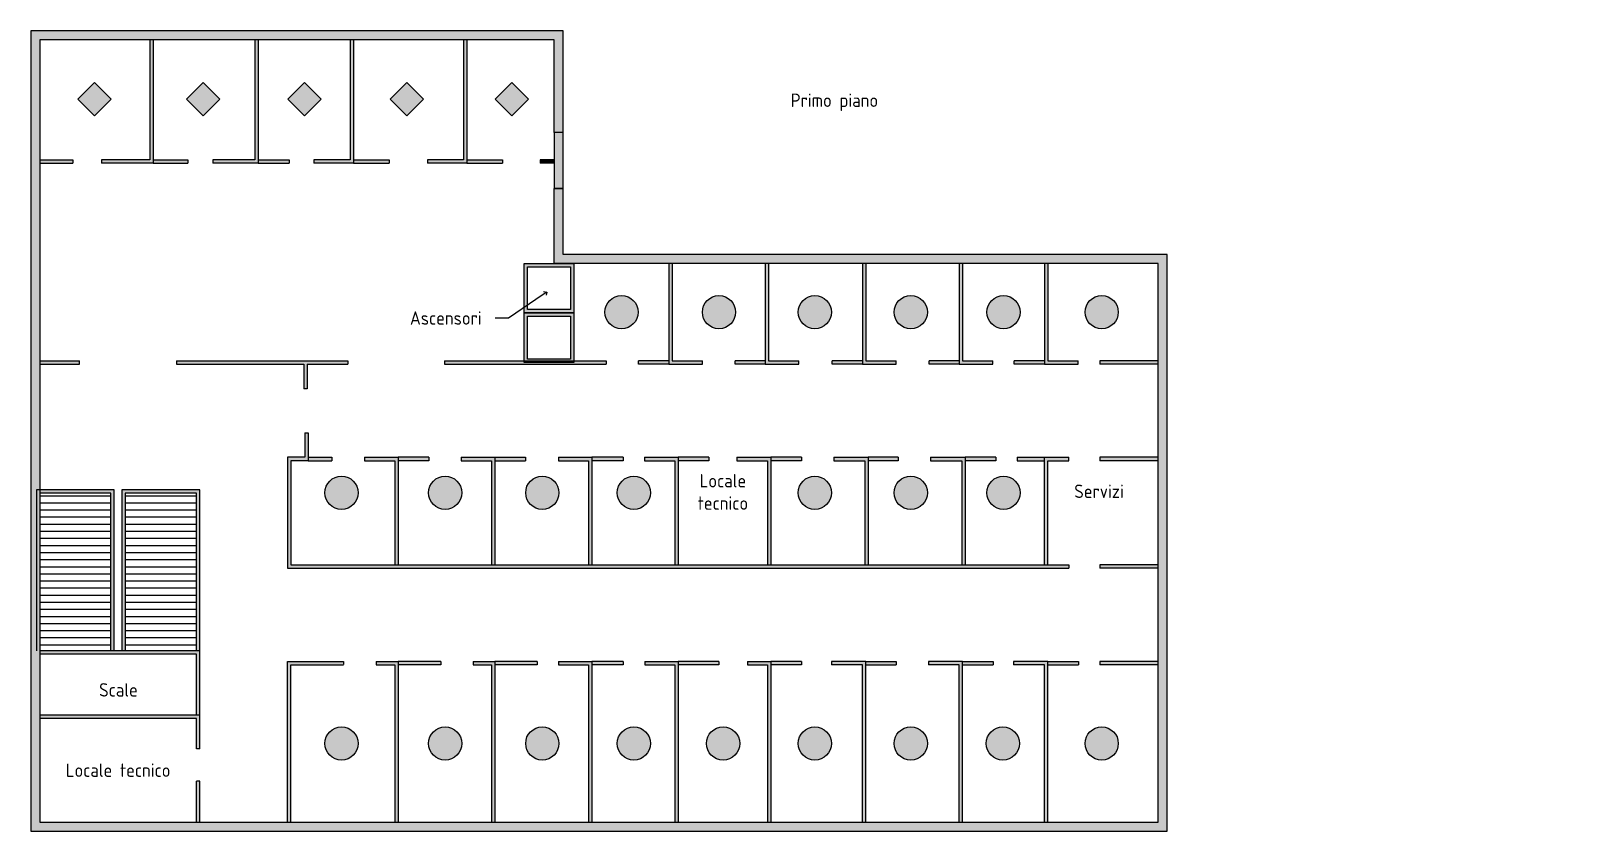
# Model space of a CAD drawing. Header units: metres. Extents: x 0 to 390, y 0 to 35.
# Drawn here: x 84.4 to 153.5, y -0.4 to 35.4 of the extents above; entities that cross this region are included whole.
import ezdxf
from ezdxf import colors
from ezdxf.entities.mleader import LeaderData, LeaderLine
from ezdxf.enums import TextEntityAlignment as Align
from ezdxf.math import Vec2, Vec3

# ---------------------------------------------------------------- set-up
doc = ezdxf.new("R2010")
doc.units = ezdxf.units.M
for name, color, linetype in [('00 PLANIMETRIA', 7, 'Continuous'), ('97 ANNOTAZIONI', 7, 'Continuous'), ('99 UTENZE', 7, 'Continuous')]:
    doc.layers.add(name, color=color, linetype=linetype)
doc.layers.get('0').off()
doc.styles.get("Standard").update_dxf_attribs({"font": 'isocp.shx', "height": 0.6, "bigfont": '@extfont2.shx'})
pattern_1 = [(0, (84.8099, 0), (0, 0.3175), [])]
pattern_2 = [(0, (0, 0), (0, 6.985), [5.08, -1.905]), (90, (0, 0), (-6.985, 4e-16), [5.08, -1.905])]
pattern_3 = [(0, (64.81, 0), (0, 6.985), [5.08, -1.905]), (90, (64.81, 0), (-6.985, 4e-16), [5.08, -1.905])]

# ---------------------------------------------------------------- blocks, each defined once
blk = doc.blocks.new('_Open90')
at = {"color": 0, "linetype": 'ByBlock', "lineweight": -2}
for p, q in [((0, 0), (-1, 0)), ((-0.5, 0.5), (0, 0)), ((0, 0), (-0.5, -0.5))]:
    blk.add_line(p, q, dxfattribs=at)

msp = doc.modelspace()

# ---------------------------------------------------------------- hatches: boundary and pattern name
at = {"layer": '00 PLANIMETRIA'}
h = msp.add_hatch(color=256, dxfattribs=at)
h.dxf.hatch_style = 1
h.paths.add_polyline_path([(107.81, 30.848), (108.21, 30.848), (108.21, 35.4), (84.41, 35.4), (84.41, -0.4), (135.21, -0.4), (135.21, 25.4), (108.21, 25.4), (108.21, 28.348), (107.81, 28.348), (107.81, 25), (134.81, 25), (134.81, 0), (84.81, 0), (84.81, 35), (107.81, 35)])
h = msp.add_hatch(color=256, dxfattribs=at)
h.dxf.hatch_style = 1
h.paths.add_polyline_path([(89.872, 35), (89.722, 35), (89.722, 29.633), (87.569, 29.633), (87.569, 29.483), (89.872, 29.483)])
h = msp.add_hatch(color=256, dxfattribs=at)
h.dxf.hatch_style = 1
h.paths.add_polyline_path([(94.565, 35), (94.415, 35), (94.415, 29.633), (92.54, 29.633), (92.54, 29.483), (94.565, 29.483)])
h = msp.add_hatch(color=256, dxfattribs=at)
h.dxf.hatch_style = 1
h.paths.add_polyline_path([(98.834, 35), (98.684, 35), (98.684, 29.633), (97.054, 29.633), (97.054, 29.483), (98.834, 29.483)])
h = msp.add_hatch(color=256, dxfattribs=at)
h.dxf.hatch_style = 1
h.paths.add_polyline_path([(103.9, 35), (103.75, 35), (103.75, 29.633), (102.135, 29.633), (102.135, 29.483), (103.9, 29.483)])
h = msp.add_hatch(dxfattribs=at)
h.set_pattern_fill('ANGLE', color=256)
h.set_pattern_definition(pattern_2)
h.paths.add_polyline_path([(88.21, 30.848), (87.81, 30.848), (87.81, 29.558), (88.21, 29.558)])
h = msp.add_hatch(color=256, dxfattribs=at)
h.dxf.hatch_style = 1
h.paths.add_polyline_path([(107.81, 28.348), (108.21, 28.348), (108.21, 30.848), (107.81, 30.848)])
h = msp.add_hatch(dxfattribs=at)
h.set_pattern_fill('ANGLE', color=256)
h.set_pattern_definition(pattern_3)
h.paths.add_polyline_path([(153.02, 30.848), (152.62, 30.848), (152.62, 29.558), (153.02, 29.558)])
h = msp.add_hatch(color=256, dxfattribs=at)
h.dxf.hatch_style = 1
h.paths.add_polyline_path([(86.282, 29.633), (84.81, 29.633), (84.81, 29.483), (86.282, 29.483)])
h = msp.add_hatch(dxfattribs=at)
h.set_pattern_fill('ANGLE', color=256)
h.set_pattern_definition(pattern_2)
h.paths.add_polyline_path([(88.21, 29.558), (87.81, 29.558), (87.81, 28.348), (88.21, 28.348)])
h = msp.add_hatch(color=256, dxfattribs=at)
h.dxf.hatch_style = 1
h.paths.add_polyline_path([(91.43, 29.633), (89.872, 29.633), (89.872, 29.483), (91.43, 29.483)])
h = msp.add_hatch(color=256, dxfattribs=at)
h.dxf.hatch_style = 1
h.paths.add_polyline_path([(95.96, 29.633), (94.565, 29.633), (94.565, 29.483), (95.96, 29.483)])
h = msp.add_hatch(color=256, dxfattribs=at)
h.dxf.hatch_style = 1
h.paths.add_polyline_path([(100.429, 29.633), (98.834, 29.633), (98.834, 29.483), (100.429, 29.483)])
h = msp.add_hatch(color=256, dxfattribs=at)
h.dxf.hatch_style = 1
h.paths.add_polyline_path([(105.5, 29.633), (103.9, 29.633), (103.9, 29.483), (105.5, 29.483)])
h = msp.add_hatch(color=256, dxfattribs=at)
h.dxf.hatch_style = 1
h.paths.add_polyline_path([(107.81, 29.633), (107.176, 29.633), (107.176, 29.483), (107.81, 29.483)])
h = msp.add_hatch(dxfattribs=at)
h.set_pattern_fill('ANGLE', color=256)
h.set_pattern_definition(pattern_3)
h.paths.add_polyline_path([(153.02, 29.558), (152.62, 29.558), (152.62, 28.348), (153.02, 28.348)])
h = msp.add_hatch(dxfattribs=at)
h.set_pattern_fill('ANGLE', color=256)
h.set_pattern_definition(pattern_2)
h.paths.add_polyline_path([(88.686, 25), (86.466, 25), (86.466, 23.032), (86.616, 23.134), (86.616, 24.85), (88.536, 24.85), (88.536, 22.93), (86.616, 22.93), (86.616, 23.134), (86.466, 23.032), (86.466, 22.78), (88.686, 22.78)])
h = msp.add_hatch(color=256, dxfattribs=at)
h.dxf.hatch_style = 1
h.paths.add_polyline_path([(108.686, 25), (106.466, 25), (106.466, 23.032), (106.616, 23.134), (106.616, 24.85), (108.536, 24.85), (108.536, 22.93), (106.616, 22.93), (106.616, 23.134), (106.466, 23.032), (106.466, 22.78), (108.686, 22.78)])
h = msp.add_hatch(color=256, dxfattribs=at)
h.dxf.hatch_style = 1
h.paths.add_polyline_path([(113.081, 25), (112.931, 25), (112.931, 20.485), (114.436, 20.485), (114.436, 20.635), (113.081, 20.635)])
h = msp.add_hatch(color=256, dxfattribs=at)
h.dxf.hatch_style = 1
h.paths.add_polyline_path([(118.749, 20.635), (117.394, 20.635), (117.394, 25), (117.244, 25), (117.244, 20.485), (118.749, 20.485)])
h = msp.add_hatch(color=256, dxfattribs=at)
h.dxf.hatch_style = 1
h.paths.add_polyline_path([(123.09, 20.635), (121.735, 20.635), (121.735, 25), (121.585, 25), (121.585, 20.485), (123.09, 20.485)])
h = msp.add_hatch(color=256, dxfattribs=at)
h.dxf.hatch_style = 1
h.paths.add_polyline_path([(127.422, 20.635), (126.067, 20.635), (126.067, 25), (125.917, 25), (125.917, 20.485), (127.422, 20.485)])
h = msp.add_hatch(color=256, dxfattribs=at)
h.dxf.hatch_style = 1
h.paths.add_polyline_path([(131.233, 20.635), (129.878, 20.635), (129.878, 25), (129.728, 25), (129.728, 20.485), (131.233, 20.485)])
h = msp.add_hatch(dxfattribs=at)
h.set_pattern_fill('ANGLE', color=256)
h.set_pattern_definition(pattern_3)
h.paths.add_polyline_path([(153.496, 25), (151.276, 25), (151.276, 23.032), (151.426, 23.134), (151.426, 24.85), (153.346, 24.85), (153.346, 22.93), (151.426, 22.93), (151.426, 23.134), (151.276, 23.032), (151.276, 22.78), (153.496, 22.78)])
h = msp.add_hatch(color=256, dxfattribs=at)
h.dxf.hatch_style = 1
h.paths.add_polyline_path([(108.686, 22.78), (106.466, 22.78), (106.466, 20.635), (108.686, 20.635)])
h.paths.add_polyline_path([(106.616, 22.63), (108.536, 22.63), (108.536, 20.71), (106.616, 20.71)], flags=16)
h = msp.add_hatch(color=256, dxfattribs=at)
h.dxf.hatch_style = 1
h.paths.add_polyline_path([(86.582, 20.635), (84.81, 20.635), (84.81, 20.485), (86.582, 20.485)])
h = msp.add_hatch(color=256, dxfattribs=at)
h.dxf.hatch_style = 1
h.paths.add_polyline_path([(98.576, 20.635), (96.767, 20.635), (96.615, 20.635), (90.916, 20.635), (90.916, 20.485), (96.615, 20.485), (96.615, 19.384), (96.765, 19.384), (96.765, 20.485), (98.576, 20.485)])
h = msp.add_hatch(color=256, dxfattribs=at)
h.dxf.hatch_style = 1
h.paths.add_polyline_path([(110.124, 20.635), (108.686, 20.635), (108.686, 20.56), (106.466, 20.56), (106.466, 20.635), (102.907, 20.635), (102.907, 20.485), (110.124, 20.485)])
h = msp.add_hatch(color=256, dxfattribs=at)
h.dxf.hatch_style = 1
h.paths.add_polyline_path([(108.686, 20.635), (106.466, 20.635), (106.466, 20.56), (108.686, 20.56)], flags=17)
h = msp.add_hatch(color=256, dxfattribs=at)
h.dxf.hatch_style = 1
h.paths.add_polyline_path([(112.931, 20.635), (111.579, 20.635), (111.579, 20.485), (112.931, 20.485)])
h = msp.add_hatch(color=256, dxfattribs=at)
h.dxf.hatch_style = 1
h.paths.add_polyline_path([(117.244, 20.635), (115.892, 20.635), (115.892, 20.485), (117.244, 20.485)])
h = msp.add_hatch(color=256, dxfattribs=at)
h.dxf.hatch_style = 1
h.paths.add_polyline_path([(121.585, 20.635), (120.233, 20.635), (120.233, 20.485), (121.585, 20.485)])
h = msp.add_hatch(color=256, dxfattribs=at)
h.dxf.hatch_style = 1
h.paths.add_polyline_path([(125.917, 20.635), (124.564, 20.635), (124.564, 20.485), (125.917, 20.485)])
h = msp.add_hatch(color=256, dxfattribs=at)
h.dxf.hatch_style = 1
h.paths.add_polyline_path([(129.728, 20.635), (128.376, 20.635), (128.376, 20.485), (129.728, 20.485)])
h = msp.add_hatch(color=256, dxfattribs=at)
h.dxf.hatch_style = 1
h.paths.add_polyline_path([(134.81, 20.635), (132.198, 20.635), (132.198, 20.485), (134.81, 20.485)])
h = msp.add_hatch(color=256, dxfattribs=at)
h.dxf.hatch_style = 1
h.paths.add_polyline_path([(130.816, 11.513), (96.035, 11.513), (96.035, 16.172), (96.801, 16.172), (96.801, 17.425), (96.651, 17.425), (96.651, 16.322), (95.885, 16.322), (95.885, 11.363), (130.816, 11.363)])
h = msp.add_hatch(color=256, dxfattribs=at)
h.dxf.hatch_style = 1
h.paths.add_polyline_path([(97.864, 16.322), (96.801, 16.322), (96.801, 16.172), (97.864, 16.172)])
h = msp.add_hatch(color=256, dxfattribs=at)
h.dxf.hatch_style = 1
h.paths.add_polyline_path([(100.83, 16.322), (99.325, 16.322), (99.325, 16.172), (100.68, 16.172), (100.68, 11.513), (100.83, 11.513)], flags=17)
h = msp.add_hatch(color=256, dxfattribs=at)
h.dxf.hatch_style = 1
h.paths.add_polyline_path([(102.196, 16.322), (100.83, 16.322), (100.83, 16.172), (102.196, 16.172)], flags=17)
h = msp.add_hatch(color=256, dxfattribs=at)
h.dxf.hatch_style = 1
h.paths.add_polyline_path([(105.159, 16.322), (103.65, 16.322), (103.65, 16.172), (105.009, 16.172), (105.009, 11.513), (105.159, 11.513)], flags=17)
h = msp.add_hatch(color=256, dxfattribs=at)
h.dxf.hatch_style = 1
h.paths.add_polyline_path([(106.521, 16.322), (105.159, 16.322), (105.159, 16.172), (106.521, 16.172)], flags=17)
h = msp.add_hatch(color=256, dxfattribs=at)
h.dxf.hatch_style = 1
h.paths.add_polyline_path([(109.496, 16.322), (108, 16.322), (108, 16.172), (109.346, 16.172), (109.346, 11.513), (109.496, 11.513)], flags=17)
h = msp.add_hatch(color=256, dxfattribs=at)
h.dxf.hatch_style = 1
h.paths.add_polyline_path([(110.884, 16.322), (109.496, 16.322), (109.496, 16.172), (110.884, 16.172)], flags=17)
h = msp.add_hatch(color=256, dxfattribs=at)
h.dxf.hatch_style = 1
h.paths.add_polyline_path([(113.352, 16.322), (111.839, 16.322), (111.839, 16.172), (113.202, 16.172), (113.202, 11.513), (113.352, 11.513)], flags=17)
h = msp.add_hatch(color=256, dxfattribs=at)
h.dxf.hatch_style = 1
h.paths.add_polyline_path([(114.715, 16.322), (113.352, 16.322), (113.352, 16.172), (114.715, 16.172)], flags=17)
h = msp.add_hatch(color=256, dxfattribs=at)
h.dxf.hatch_style = 1
h.paths.add_polyline_path([(117.498, 16.322), (115.975, 16.322), (115.975, 16.172), (117.348, 16.172), (117.348, 11.513), (117.498, 11.513)], flags=17)
h = msp.add_hatch(color=256, dxfattribs=at)
h.dxf.hatch_style = 1
h.paths.add_polyline_path([(118.863, 16.322), (117.498, 16.322), (117.498, 16.172), (118.863, 16.172)], flags=17)
h = msp.add_hatch(color=256, dxfattribs=at)
h.dxf.hatch_style = 1
h.paths.add_polyline_path([(121.849, 16.322), (120.31, 16.322), (120.31, 16.172), (121.699, 16.172), (121.699, 11.513), (121.849, 11.513)], flags=17)
h = msp.add_hatch(color=256, dxfattribs=at)
h.dxf.hatch_style = 1
h.paths.add_polyline_path([(123.192, 16.322), (121.849, 16.322), (121.849, 16.172), (123.192, 16.172)], flags=17)
h = msp.add_hatch(color=256, dxfattribs=at)
h.dxf.hatch_style = 1
h.paths.add_polyline_path([(126.182, 16.322), (124.633, 16.322), (124.633, 16.172), (126.032, 16.172), (126.032, 11.513), (126.182, 11.513)], flags=17)
h = msp.add_hatch(color=256, dxfattribs=at)
h.dxf.hatch_style = 1
h.paths.add_polyline_path([(127.553, 16.322), (126.182, 16.322), (126.182, 16.172), (127.553, 16.172)], flags=17)
h = msp.add_hatch(color=256, dxfattribs=at)
h.dxf.hatch_style = 1
h.paths.add_polyline_path([(129.728, 16.322), (128.505, 16.322), (128.505, 16.172), (129.728, 16.172)], flags=17)
h = msp.add_hatch(color=256, dxfattribs=at)
h.dxf.hatch_style = 1
h.paths.add_polyline_path([(130.822, 16.322), (129.728, 16.322), (129.728, 11.513), (129.878, 11.513), (129.878, 16.172), (130.822, 16.172)])
h = msp.add_hatch(color=256, dxfattribs=at)
h.dxf.hatch_style = 1
h.paths.add_polyline_path([(134.81, 16.322), (132.198, 16.322), (132.198, 16.172), (134.81, 16.172)])
h = msp.add_hatch(color=256, dxfattribs=at)
h.dxf.hatch_style = 1
h.paths.add_polyline_path([(88.137, 14.867), (84.81, 14.867), (84.81, 14.717), (87.987, 14.717), (87.987, 7.672), (88.137, 7.672)])
h = msp.add_hatch(dxfattribs=at)
h.set_pattern_fill('LINE', color=256, scale=0.1)
h.set_pattern_definition(pattern_1)
h.paths.add_polyline_path([(87.987, 7.672), (87.987, 14.717), (84.81, 14.717), (84.81, 7.672)])
h = msp.add_hatch(color=256, dxfattribs=at)
h.dxf.hatch_style = 1
h.paths.add_polyline_path([(91.958, 14.867), (88.481, 14.867), (88.481, 7.672), (88.631, 7.672), (88.631, 14.717), (91.808, 14.717), (91.808, 7.672), (91.958, 7.672)])
h = msp.add_hatch(dxfattribs=at)
h.set_pattern_fill('LINE', color=256, scale=0.1)
h.set_pattern_definition(pattern_1)
h.paths.add_polyline_path([(88.631, 7.672), (91.808, 7.672), (91.808, 14.717), (88.631, 14.717)])
h = msp.add_hatch(color=256, dxfattribs=at)
h.dxf.hatch_style = 1
h.paths.add_polyline_path([(134.81, 11.513), (132.198, 11.513), (132.198, 11.363), (134.81, 11.363)])
h = msp.add_hatch(color=256, dxfattribs=at)
h.dxf.hatch_style = 1
h.paths.add_polyline_path([(91.958, 7.672), (84.81, 7.672), (84.81, 7.522), (91.808, 7.522), (91.808, 4.789), (91.958, 4.789)])
h = msp.add_hatch(color=256, dxfattribs=at)
h.dxf.hatch_style = 1
h.paths.add_polyline_path([(98.382, 7.192), (95.885, 7.192), (95.885, 0), (96.035, 0), (96.035, 7.042), (98.382, 7.042)])
h = msp.add_hatch(color=256, dxfattribs=at)
h.dxf.hatch_style = 1
h.paths.add_polyline_path([(100.83, 7.192), (99.849, 7.192), (99.849, 7.042), (100.68, 7.042), (100.68, 0), (100.83, 0)])
h = msp.add_hatch(color=256, dxfattribs=at)
h.dxf.hatch_style = 1
h.paths.add_polyline_path([(102.74, 7.192), (100.83, 7.192), (100.83, 7.042), (102.74, 7.042)])
h = msp.add_hatch(color=256, dxfattribs=at)
h.dxf.hatch_style = 1
h.paths.add_polyline_path([(105.159, 7.192), (104.18, 7.192), (104.18, 7.042), (105.009, 7.042), (105.009, 0), (105.159, 0)])
h = msp.add_hatch(color=256, dxfattribs=at)
h.dxf.hatch_style = 1
h.paths.add_polyline_path([(107.052, 7.192), (105.159, 7.192), (105.159, 7.042), (107.052, 7.042)])
h = msp.add_hatch(color=256, dxfattribs=at)
h.dxf.hatch_style = 1
h.paths.add_polyline_path([(109.496, 7.192), (108.004, 7.192), (108.004, 7.042), (109.346, 7.042), (109.346, 0), (109.496, 0)])
h = msp.add_hatch(color=256, dxfattribs=at)
h.dxf.hatch_style = 1
h.paths.add_polyline_path([(110.897, 7.192), (109.496, 7.192), (109.496, 7.042), (110.897, 7.042)])
h = msp.add_hatch(color=256, dxfattribs=at)
h.dxf.hatch_style = 1
h.paths.add_polyline_path([(113.352, 7.192), (111.856, 7.192), (111.856, 7.042), (113.202, 7.042), (113.202, 0), (113.352, 0)])
h = msp.add_hatch(color=256, dxfattribs=at)
h.dxf.hatch_style = 1
h.paths.add_polyline_path([(115.168, 7.192), (113.352, 7.192), (113.352, 7.042), (115.168, 7.042)])
h = msp.add_hatch(color=256, dxfattribs=at)
h.dxf.hatch_style = 1
h.paths.add_polyline_path([(117.498, 7.192), (116.443, 7.192), (116.443, 7.042), (117.348, 7.042), (117.348, 0), (117.498, 0)])
h = msp.add_hatch(color=256, dxfattribs=at)
h.dxf.hatch_style = 1
h.paths.add_polyline_path([(118.863, 7.192), (117.498, 7.192), (117.498, 7.042), (118.863, 7.042)])
h = msp.add_hatch(color=256, dxfattribs=at)
h.dxf.hatch_style = 1
h.paths.add_polyline_path([(121.735, 7.192), (120.204, 7.192), (120.204, 7.042), (121.585, 7.042), (121.585, 0), (121.735, 0)])
h = msp.add_hatch(color=256, dxfattribs=at)
h.dxf.hatch_style = 1
h.paths.add_polyline_path([(123.098, 7.192), (121.735, 7.192), (121.735, 7.042), (123.098, 7.042)])
h = msp.add_hatch(color=256, dxfattribs=at)
h.dxf.hatch_style = 1
h.paths.add_polyline_path([(126.067, 7.192), (124.535, 7.192), (124.535, 7.042), (125.917, 7.042), (125.917, 0), (126.067, 0)])
h = msp.add_hatch(color=256, dxfattribs=at)
h.dxf.hatch_style = 1
h.paths.add_polyline_path([(127.43, 7.192), (126.067, 7.192), (126.067, 7.042), (127.43, 7.042)])
h = msp.add_hatch(color=256, dxfattribs=at)
h.dxf.hatch_style = 1
h.paths.add_polyline_path([(129.878, 7.192), (128.347, 7.192), (128.347, 7.042), (129.728, 7.042), (129.728, 0), (129.878, 0)])
h = msp.add_hatch(color=256, dxfattribs=at)
h.dxf.hatch_style = 1
h.paths.add_polyline_path([(131.241, 7.192), (129.878, 7.192), (129.878, 7.042), (131.241, 7.042)])
h = msp.add_hatch(color=256, dxfattribs=at)
h.dxf.hatch_style = 1
h.paths.add_polyline_path([(134.81, 7.192), (132.198, 7.192), (132.198, 7.042), (134.81, 7.042)])
h = msp.add_hatch(color=256, dxfattribs=at)
h.dxf.hatch_style = 1
h.paths.add_polyline_path([(91.958, 4.789), (84.81, 4.789), (84.81, 4.639), (91.808, 4.639), (91.808, 3.279), (91.958, 3.279)])
h = msp.add_hatch(color=256, dxfattribs=at)
h.dxf.hatch_style = 1
h.paths.add_polyline_path([(91.958, 1.83), (91.808, 1.83), (91.808, 0), (91.958, 0)])
at = {"layer": '99 UTENZE'}
h = msp.add_hatch(color=256, dxfattribs=at)
h.dxf.hatch_style = 1
h.paths.add_polyline_path([(87.994, 32.347), (87.251, 33.09), (86.507, 32.347), (87.251, 31.603)])
h = msp.add_hatch(color=256, dxfattribs=at)
h.dxf.hatch_style = 1
h.paths.add_polyline_path([(92.861, 32.347), (92.117, 33.09), (91.374, 32.347), (92.117, 31.603)])
h = msp.add_hatch(color=256, dxfattribs=at)
h.dxf.hatch_style = 1
h.paths.add_polyline_path([(97.382, 32.347), (96.638, 33.09), (95.895, 32.347), (96.638, 31.603)])
h = msp.add_hatch(color=256, dxfattribs=at)
h.dxf.hatch_style = 1
h.paths.add_polyline_path([(101.961, 32.347), (101.217, 33.09), (100.474, 32.347), (101.217, 31.603)])
h = msp.add_hatch(color=256, dxfattribs=at)
h.dxf.hatch_style = 1
h.paths.add_polyline_path([(106.654, 32.347), (105.911, 33.09), (105.167, 32.347), (105.911, 31.603)])
h = msp.add_hatch(color=256, dxfattribs=at)
h.dxf.hatch_style = 1
h.paths.add_polyline_path([(110.075, 22.817, 1), (111.562, 22.817, 1)])
h = msp.add_hatch(color=256, dxfattribs=at)
h.dxf.hatch_style = 1
h.paths.add_polyline_path([(114.43, 22.817, 1), (115.917, 22.817, 1)])
h = msp.add_hatch(color=256, dxfattribs=at)
h.dxf.hatch_style = 1
h.paths.add_polyline_path([(118.715, 22.817, 1), (120.202, 22.817, 1)])
h = msp.add_hatch(color=256, dxfattribs=at)
h.dxf.hatch_style = 1
h.paths.add_polyline_path([(123.004, 22.817, 1), (124.491, 22.817, 1)])
h = msp.add_hatch(color=256, dxfattribs=at)
h.dxf.hatch_style = 1
h.paths.add_polyline_path([(127.153, 22.817, 1), (128.64, 22.817, 1)])
h = msp.add_hatch(color=256, dxfattribs=at)
h.dxf.hatch_style = 1
h.paths.add_polyline_path([(131.542, 22.817, 1), (133.029, 22.817, 1)])
h = msp.add_hatch(color=256, dxfattribs=at)
h.dxf.hatch_style = 1
h.paths.add_polyline_path([(97.555, 14.736, 1), (99.042, 14.736, 1)])
h = msp.add_hatch(color=256, dxfattribs=at)
h.dxf.hatch_style = 1
h.paths.add_polyline_path([(102.189, 14.736, 1), (103.676, 14.736, 1)])
h = msp.add_hatch(color=256, dxfattribs=at)
h.dxf.hatch_style = 1
h.paths.add_polyline_path([(106.531, 14.736, 1), (108.018, 14.736, 1)])
h = msp.add_hatch(color=256, dxfattribs=at)
h.dxf.hatch_style = 1
h.paths.add_polyline_path([(110.625, 14.736, 1), (112.112, 14.736, 1)])
h = msp.add_hatch(color=256, dxfattribs=at)
h.dxf.hatch_style = 1
h.paths.add_polyline_path([(118.715, 14.736, 1), (120.202, 14.736, 1)])
h = msp.add_hatch(color=256, dxfattribs=at)
h.dxf.hatch_style = 1
h.paths.add_polyline_path([(123.004, 14.736, 1), (124.491, 14.736, 1)])
h = msp.add_hatch(color=256, dxfattribs=at)
h.dxf.hatch_style = 1
h.paths.add_polyline_path([(127.153, 14.736, 1), (128.64, 14.736, 1)])
h = msp.add_hatch(color=256, dxfattribs=at)
h.dxf.hatch_style = 1
h.paths.add_polyline_path([(97.555, 3.521, 1), (99.042, 3.521, 1)])
h = msp.add_hatch(color=256, dxfattribs=at)
h.dxf.hatch_style = 1
h.paths.add_polyline_path([(102.189, 3.521, 1), (103.676, 3.521, 1)])
h = msp.add_hatch(color=256, dxfattribs=at)
h.dxf.hatch_style = 1
h.paths.add_polyline_path([(106.531, 3.521, 1), (108.018, 3.521, 1)])
h = msp.add_hatch(color=256, dxfattribs=at)
h.dxf.hatch_style = 1
h.paths.add_polyline_path([(110.625, 3.521, 1), (112.112, 3.521, 1)])
h = msp.add_hatch(color=256, dxfattribs=at)
h.dxf.hatch_style = 1
h.paths.add_polyline_path([(114.611, 3.521, 1), (116.098, 3.521, 1)])
h = msp.add_hatch(color=256, dxfattribs=at)
h.dxf.hatch_style = 1
h.paths.add_polyline_path([(118.715, 3.521, 1), (120.202, 3.521, 1)])
h = msp.add_hatch(color=256, dxfattribs=at)
h.dxf.hatch_style = 1
h.paths.add_polyline_path([(123.004, 3.521, 1), (124.491, 3.521, 1)])
h = msp.add_hatch(color=256, dxfattribs=at)
h.dxf.hatch_style = 1
h.paths.add_polyline_path([(127.121, 3.521, 1), (128.608, 3.521, 1)])
h = msp.add_hatch(color=256, dxfattribs=at)
h.dxf.hatch_style = 1
h.paths.add_polyline_path([(131.542, 3.521, 1), (133.029, 3.521, 1)])

# ---------------------------------------------------------------- linework, layer by layer
at = {"layer": '00 PLANIMETRIA'}
for p, q in [((108.21, 35.4), (84.41, 35.4)), ((84.41, 35.4), (84.41, -0.4)), ((108.21, 30.848), (108.21, 35.4)), ((107.81, 35), (84.81, 35)), ((84.81, 35), (84.81, 0)), ((89.722, 35), (89.722, 29.633)), ((89.872, 35), (89.872, 29.483)), ((94.415, 35), (94.415, 29.633)), ((94.565, 35), (94.565, 29.483)), ((98.684, 35), (98.684, 29.633)), ((98.834, 35), (98.834, 29.483)), ((103.75, 35), (103.75, 29.633)), ((103.9, 35), (103.9, 29.483)), ((107.81, 30.848), (107.81, 35)), ((108.21, 30.848), (107.81, 30.848)), ((107.81, 30.848), (107.81, 28.348)), ((108.21, 30.848), (107.81, 30.848)), ((108.21, 28.348), (108.21, 30.848)), ((84.81, 29.633), (86.282, 29.633)), ((84.81, 29.483), (86.282, 29.483)), ((86.282, 29.633), (86.282, 29.483)), ((89.722, 29.633), (87.569, 29.633)), ((87.569, 29.633), (87.569, 29.483)), ((89.872, 29.483), (87.569, 29.483)), ((89.872, 29.633), (91.43, 29.633)), ((89.872, 29.483), (91.43, 29.483)), ((91.43, 29.633), (91.43, 29.483)), ((94.415, 29.633), (92.54, 29.633)), ((92.54, 29.633), (92.54, 29.483)), ((94.565, 29.483), (92.54, 29.483)), ((94.565, 29.633), (95.96, 29.633)), ((94.565, 29.483), (95.96, 29.483)), ((95.96, 29.633), (95.96, 29.483)), ((98.684, 29.633), (97.054, 29.633)), ((97.054, 29.633), (97.054, 29.483)), ((98.834, 29.483), (97.054, 29.483)), ((98.834, 29.633), (100.429, 29.633)), ((98.834, 29.483), (100.429, 29.483)), ((100.429, 29.633), (100.429, 29.483)), ((103.75, 29.633), (102.135, 29.633)), ((102.135, 29.633), (102.135, 29.483)), ((103.9, 29.483), (102.135, 29.483)), ((103.9, 29.633), (105.5, 29.633)), ((103.9, 29.483), (105.5, 29.483)), ((105.5, 29.633), (105.5, 29.483)), ((107.81, 29.633), (107.176, 29.633)), ((107.176, 29.633), (107.176, 29.483)), ((107.81, 29.483), (107.176, 29.483)), ((107.81, 25), (107.81, 28.348)), ((108.21, 28.348), (107.81, 28.348)), ((107.81, 28.348), (108.21, 28.348)), ((108.21, 25.4), (108.21, 28.348)), ((106.466, 25), (108.686, 25)), ((106.466, 22.78), (106.466, 25)), ((134.81, 25), (107.81, 25)), ((135.21, 25.4), (108.21, 25.4)), ((108.686, 25), (108.686, 22.78)), ((112.931, 25), (112.931, 20.485)), ((113.081, 25), (113.081, 20.635)), ((117.244, 25), (117.244, 20.485)), ((117.394, 25), (117.394, 20.635)), ((121.585, 25), (121.585, 20.485)), ((121.735, 25), (121.735, 20.635)), ((125.917, 25), (125.917, 20.485)), ((126.067, 25), (126.067, 20.635)), ((129.728, 25), (129.728, 20.485)), ((129.878, 25), (129.878, 20.635)), ((134.81, 0), (134.81, 25)), ((135.21, -0.4), (135.21, 25.4)), ((106.616, 24.85), (108.536, 24.85)), ((106.616, 22.93), (106.616, 24.85)), ((108.536, 24.85), (108.536, 22.93)), ((108.536, 22.93), (106.616, 22.93)), ((108.686, 22.78), (106.466, 22.78)), ((106.466, 22.78), (108.686, 22.78)), ((106.466, 20.56), (106.466, 22.78)), ((106.616, 22.63), (108.536, 22.63)), ((106.616, 20.71), (106.616, 22.63)), ((108.536, 22.63), (108.536, 20.71)), ((108.686, 22.78), (108.686, 20.56)), ((84.81, 20.635), (86.582, 20.635)), ((84.81, 20.485), (86.582, 20.485)), ((86.582, 20.485), (86.582, 20.635)), ((90.916, 20.635), (96.615, 20.635)), ((90.916, 20.635), (90.916, 20.485)), ((90.916, 20.485), (96.615, 20.485)), ((96.615, 20.635), (96.767, 20.635)), ((96.615, 20.485), (96.615, 19.384)), ((96.765, 20.485), (96.765, 19.384)), ((96.767, 20.635), (98.576, 20.635)), ((96.767, 20.485), (98.576, 20.485)), ((98.576, 20.635), (98.576, 20.485)), ((102.907, 20.635), (110.124, 20.635)), ((102.907, 20.635), (102.907, 20.485)), ((102.907, 20.485), (110.124, 20.485)), ((108.686, 20.56), (106.466, 20.56)), ((108.536, 20.71), (106.616, 20.71)), ((110.124, 20.635), (110.124, 20.485)), ((112.931, 20.635), (111.579, 20.635)), ((111.579, 20.485), (111.579, 20.635)), ((112.931, 20.485), (111.579, 20.485)), ((112.931, 20.485), (114.436, 20.485)), ((113.081, 20.635), (114.436, 20.635)), ((114.436, 20.485), (114.436, 20.635)), ((117.244, 20.635), (115.892, 20.635)), ((115.892, 20.485), (115.892, 20.635)), ((117.244, 20.485), (115.892, 20.485)), ((117.244, 20.485), (118.749, 20.485)), ((117.394, 20.635), (118.749, 20.635)), ((118.749, 20.485), (118.749, 20.635)), ((121.585, 20.635), (120.233, 20.635)), ((120.233, 20.485), (120.233, 20.635)), ((121.585, 20.485), (120.233, 20.485)), ((121.585, 20.485), (123.09, 20.485)), ((121.735, 20.635), (123.09, 20.635)), ((123.09, 20.485), (123.09, 20.635)), ((125.917, 20.635), (124.564, 20.635)), ((124.564, 20.485), (124.564, 20.635)), ((125.917, 20.485), (124.564, 20.485)), ((125.917, 20.485), (127.422, 20.485)), ((126.067, 20.635), (127.422, 20.635)), ((127.422, 20.485), (127.422, 20.635)), ((129.728, 20.635), (128.376, 20.635)), ((128.376, 20.485), (128.376, 20.635)), ((129.728, 20.485), (128.376, 20.485)), ((129.728, 20.485), (131.233, 20.485)), ((129.878, 20.635), (131.233, 20.635)), ((131.233, 20.485), (131.233, 20.635)), ((134.81, 20.635), (132.198, 20.635)), ((132.198, 20.635), (132.198, 20.485)), ((134.81, 20.485), (132.198, 20.485)), ((96.765, 19.384), (96.615, 19.384)), ((96.651, 17.425), (96.651, 16.322)), ((96.651, 17.425), (96.801, 17.425)), ((96.801, 17.425), (96.801, 16.172)), ((96.651, 16.322), (95.885, 16.322)), ((95.885, 16.322), (95.885, 11.363)), ((96.801, 16.172), (96.035, 16.172)), ((96.035, 16.172), (96.035, 11.513)), ((96.801, 16.322), (97.864, 16.322)), ((96.801, 16.172), (97.864, 16.172)), ((97.864, 16.322), (97.864, 16.172)), ((99.325, 16.322), (100.83, 16.322)), ((99.325, 16.322), (99.325, 16.172)), ((99.325, 16.172), (100.68, 16.172)), ((100.68, 16.172), (100.68, 11.513)), ((100.83, 16.322), (100.83, 11.513)), ((102.196, 16.322), (100.83, 16.322)), ((102.196, 16.172), (100.83, 16.172)), ((102.196, 16.322), (102.196, 16.172)), ((103.65, 16.322), (105.159, 16.322)), ((103.65, 16.322), (103.65, 16.172)), ((103.65, 16.172), (105.009, 16.172)), ((105.009, 16.172), (105.009, 11.513)), ((105.159, 16.322), (105.159, 11.513)), ((105.159, 16.322), (106.521, 16.322)), ((105.159, 16.172), (106.521, 16.172)), ((106.521, 16.322), (106.521, 16.172)), ((108, 16.322), (109.496, 16.322)), ((108, 16.322), (108, 16.172)), ((108, 16.172), (109.346, 16.172)), ((109.346, 16.172), (109.346, 11.513)), ((109.496, 16.322), (109.496, 11.513)), ((110.884, 16.322), (109.496, 16.322)), ((110.884, 16.172), (109.496, 16.172)), ((110.884, 16.322), (110.884, 16.172)), ((111.839, 16.322), (113.352, 16.322)), ((111.839, 16.322), (111.839, 16.172)), ((111.839, 16.172), (113.202, 16.172)), ((113.202, 16.172), (113.202, 11.513)), ((113.352, 16.322), (113.352, 11.513)), ((114.715, 16.322), (113.352, 16.322)), ((114.715, 16.172), (113.352, 16.172)), ((114.715, 16.322), (114.715, 16.172)), ((115.975, 16.322), (117.498, 16.322)), ((115.975, 16.322), (115.975, 16.172)), ((115.975, 16.172), (117.348, 16.172)), ((117.348, 16.172), (117.348, 11.513)), ((117.498, 16.322), (117.498, 11.513)), ((118.863, 16.322), (117.498, 16.322)), ((118.863, 16.172), (117.498, 16.172)), ((118.863, 16.322), (118.863, 16.172)), ((120.31, 16.322), (121.849, 16.322)), ((120.31, 16.322), (120.31, 16.172)), ((120.31, 16.172), (121.699, 16.172)), ((121.699, 16.172), (121.699, 11.513)), ((121.849, 16.322), (121.849, 11.513)), ((123.192, 16.322), (121.849, 16.322)), ((123.192, 16.172), (121.849, 16.172)), ((123.192, 16.322), (123.192, 16.172)), ((124.633, 16.322), (126.182, 16.322)), ((124.633, 16.322), (124.633, 16.172)), ((124.633, 16.172), (126.032, 16.172)), ((126.032, 16.172), (126.032, 11.513)), ((126.182, 16.322), (126.182, 11.513)), ((127.553, 16.322), (126.182, 16.322)), ((127.553, 16.172), (126.182, 16.172)), ((127.553, 16.322), (127.553, 16.172)), ((128.505, 16.322), (129.728, 16.322)), ((128.505, 16.322), (128.505, 16.172)), ((128.505, 16.172), (129.728, 16.172)), ((129.728, 11.513), (129.728, 16.322)), ((129.728, 16.322), (130.822, 16.322)), ((129.878, 11.513), (129.878, 16.172)), ((129.878, 16.172), (130.822, 16.172)), ((130.822, 16.172), (130.822, 16.322)), ((134.81, 16.322), (132.198, 16.322)), ((132.198, 16.322), (132.198, 16.172)), ((134.81, 16.172), (132.198, 16.172)), ((88.137, 14.867), (84.66, 14.867)), ((84.66, 14.867), (84.66, 7.672)), ((87.987, 14.717), (84.81, 14.717)), ((84.81, 14.717), (84.81, 7.672)), ((87.987, 7.672), (87.987, 14.717)), ((88.137, 7.672), (88.137, 14.867)), ((91.958, 14.867), (88.481, 14.867)), ((88.481, 14.867), (88.481, 7.672)), ((91.808, 14.717), (88.631, 14.717)), ((88.631, 14.717), (88.631, 7.672)), ((91.808, 7.672), (91.808, 14.717)), ((91.958, 7.672), (91.958, 14.867)), ((95.885, 11.363), (130.816, 11.363)), ((96.035, 11.513), (130.816, 11.513)), ((130.816, 11.513), (130.816, 11.363)), ((134.81, 11.513), (132.198, 11.513)), ((132.198, 11.513), (132.198, 11.363)), ((134.81, 11.363), (132.198, 11.363)), ((91.958, 7.672), (84.81, 7.672)), ((91.958, 4.789), (91.958, 7.672)), ((91.808, 7.522), (84.81, 7.522)), ((91.808, 4.789), (91.808, 7.522)), ((95.885, 0), (95.885, 7.192)), ((95.885, 7.192), (98.382, 7.192)), ((96.035, 0), (96.035, 7.042)), ((96.035, 7.042), (98.382, 7.042)), ((98.382, 7.192), (98.382, 7.049)), ((99.849, 7.192), (100.83, 7.192)), ((99.849, 7.192), (99.849, 7.042)), ((99.849, 7.042), (100.68, 7.042)), ((100.68, 7.042), (100.68, 0)), ((100.83, 7.192), (100.83, 0)), ((102.74, 7.192), (100.83, 7.192)), ((102.74, 7.042), (100.83, 7.042)), ((102.74, 7.192), (102.74, 7.042)), ((104.18, 7.192), (105.159, 7.192)), ((104.18, 7.192), (104.18, 7.042)), ((104.18, 7.042), (105.009, 7.042)), ((105.009, 7.042), (105.009, 0)), ((105.159, 7.192), (105.159, 0)), ((107.052, 7.192), (105.159, 7.192)), ((107.052, 7.042), (105.159, 7.042)), ((107.052, 7.192), (107.052, 7.042)), ((108.004, 7.192), (109.496, 7.192)), ((108.004, 7.192), (108.004, 7.042)), ((108.004, 7.042), (109.346, 7.042)), ((109.346, 7.042), (109.346, 0)), ((109.496, 7.192), (109.496, 0)), ((110.897, 7.192), (109.496, 7.192)), ((110.897, 7.042), (109.496, 7.042)), ((110.897, 7.192), (110.897, 7.042)), ((111.856, 7.192), (113.352, 7.192)), ((111.856, 7.192), (111.856, 7.042)), ((111.856, 7.042), (113.202, 7.042)), ((113.202, 7.042), (113.202, 0)), ((113.352, 7.192), (113.352, 0)), ((115.168, 7.192), (113.352, 7.192)), ((115.168, 7.042), (113.352, 7.042)), ((115.168, 7.192), (115.168, 7.042)), ((116.443, 7.192), (117.498, 7.192)), ((116.443, 7.192), (116.443, 7.042)), ((116.443, 7.042), (117.348, 7.042)), ((117.348, 7.042), (117.348, 0)), ((117.498, 7.192), (117.498, 0)), ((118.863, 7.192), (117.498, 7.192)), ((118.863, 7.042), (117.498, 7.042)), ((118.863, 7.192), (118.863, 7.042)), ((121.735, 7.192), (120.204, 7.192)), ((120.204, 7.192), (120.204, 7.042)), ((121.585, 7.042), (120.204, 7.042)), ((121.585, 0), (121.585, 7.042)), ((121.735, 0), (121.735, 7.192)), ((121.735, 7.192), (123.098, 7.192)), ((121.735, 7.042), (123.098, 7.042)), ((123.098, 7.192), (123.098, 7.042)), ((126.067, 7.192), (124.535, 7.192)), ((124.535, 7.192), (124.535, 7.042)), ((125.917, 7.042), (124.535, 7.042)), ((125.917, 0), (125.917, 7.042)), ((126.067, 0), (126.067, 7.192)), ((126.067, 7.192), (127.43, 7.192)), ((126.067, 7.042), (127.43, 7.042)), ((127.43, 7.192), (127.43, 7.042)), ((129.878, 7.192), (128.347, 7.192)), ((128.347, 7.192), (128.347, 7.042)), ((129.728, 7.042), (128.347, 7.042)), ((129.728, 0), (129.728, 7.042)), ((129.878, 0), (129.878, 7.192)), ((129.878, 7.192), (131.241, 7.192)), ((129.878, 7.042), (131.241, 7.042)), ((131.241, 7.192), (131.241, 7.042)), ((134.81, 7.192), (132.198, 7.192)), ((132.198, 7.192), (132.198, 7.042)), ((134.81, 7.042), (132.198, 7.042)), ((91.958, 4.789), (84.81, 4.789)), ((91.808, 4.639), (84.81, 4.639)), ((91.808, 3.279), (91.808, 4.639)), ((91.958, 3.279), (91.958, 4.789)), ((91.958, 3.279), (91.808, 3.279)), ((91.808, 0), (91.808, 1.83)), ((91.958, 1.83), (91.808, 1.83)), ((91.958, 0), (91.958, 1.83)), ((84.81, 0), (134.81, 0)), ((84.41, -0.4), (135.21, -0.4))]:
    msp.add_line(p, q, dxfattribs=at)
at = {"layer": '99 UTENZE'}
for p, q in [((87.251, 33.09), (86.507, 32.347)), ((87.994, 32.347), (87.251, 33.09)), ((92.117, 33.09), (91.374, 32.347)), ((92.861, 32.347), (92.117, 33.09)), ((96.638, 33.09), (95.895, 32.347)), ((97.382, 32.347), (96.638, 33.09)), ((101.217, 33.09), (100.474, 32.347)), ((101.961, 32.347), (101.217, 33.09)), ((105.911, 33.09), (105.167, 32.347)), ((106.654, 32.347), (105.911, 33.09)), ((86.507, 32.347), (87.251, 31.603)), ((87.251, 31.603), (87.994, 32.347)), ((91.374, 32.347), (92.117, 31.603)), ((92.117, 31.603), (92.861, 32.347)), ((95.895, 32.347), (96.638, 31.603)), ((96.638, 31.603), (97.382, 32.347)), ((100.474, 32.347), (101.217, 31.603)), ((101.217, 31.603), (101.961, 32.347)), ((105.167, 32.347), (105.911, 31.603)), ((105.911, 31.603), (106.654, 32.347))]:
    msp.add_line(p, q, dxfattribs=at)
for centre in [(110.818, 22.817), (115.174, 22.817), (119.459, 22.817), (123.748, 22.817), (127.896, 22.817), (132.285, 22.817), (98.298, 14.736), (102.932, 14.736), (107.275, 14.736), (111.368, 14.736), (119.459, 14.736), (123.748, 14.736), (127.896, 14.736), (98.298, 3.521), (102.932, 3.521), (107.275, 3.521), (111.368, 3.521), (115.355, 3.521), (119.459, 3.521), (123.748, 3.521), (127.864, 3.521), (132.285, 3.521)]:
    msp.add_circle(centre, 0.744, dxfattribs=at)

# ---------------------------------------------------------------- texts
at = {"layer": '97 ANNOTAZIONI'}
for s, p in [('Primo piano', (118.381, 31.997)), ('Servizi', (131.059, 14.503))]:
    msp.add_text(s, height=0.6, dxfattribs=at).set_placement(p)
msp.add_text('Scale', height=0.6, dxfattribs=at).set_placement((88.324, 5.619), align=Align.CENTER)
at = {"layer": '97 ANNOTAZIONI', "char_height": 0.6, "attachment_point": 1}
for width, gutter_width, insert in [(3.99585, 3, (113.352, 15.575)), (6.99801, 10, (84.81, 2.626))]:
    msp.add_mtext_dynamic_manual_height_columns('\\pxqc;Locale tecnico', width=width, gutter_width=gutter_width, heights=[0], dxfattribs=dict(at, insert=insert))

# ---------------------------------------------------------------- leaders
at = {"layer": '97 ANNOTAZIONI'}
ml = msp.add_multileader_mtext('Standard', dxfattribs=at)
ml.set_content('Ascensori', color=256)
ml.set_leader_properties()
ml.set_arrow_properties(name='OPEN90')
ml.build(insert=Vec2(0, 0))
ml.multileader.update_dxf_attribs({"dogleg_length": 1, "arrow_head_size": 0.2})
ctx = ml.context
ctx.base_point, ctx.char_height, ctx.arrow_head_size, ctx.landing_gap_size, ctx.plane_origin = Vec3(100.597, 22.555), 0.6, 0.2, 0.6, Vec3(107.473, 23.715)
ctx.text_align_type = 2
notes = []
notes.append((ctx, [(0, (1, 1, 0), (105.76, 22.555), (-1, 0), 0.6, [(0, [(107.473, 23.715)], 0, [])])]))
ctx.mtext.insert, ctx.mtext.alignment, ctx.mtext.flow_direction = Vec3(104.56, 22.855), 3, 5
for ctx, leaders in notes:
    for number, flags, end, landing, length, lines in leaders:
        leader = LeaderData()
        leader.index, (leader.has_last_leader_line, leader.has_dogleg_vector, leader.attachment_direction) = number, flags
        leader.last_leader_point, leader.dogleg_vector, leader.dogleg_length = Vec3(end), Vec3(landing), length
        for number, points, colour, breaks in lines:
            line = LeaderLine()
            line.index, line.vertices, line.color, line.breaks = number, Vec3.list(points), colors.encode_raw_color(colour), breaks
            leader.lines.append(line)
        ctx.leaders.append(leader)

doc.saveas('drawing.dxf')
